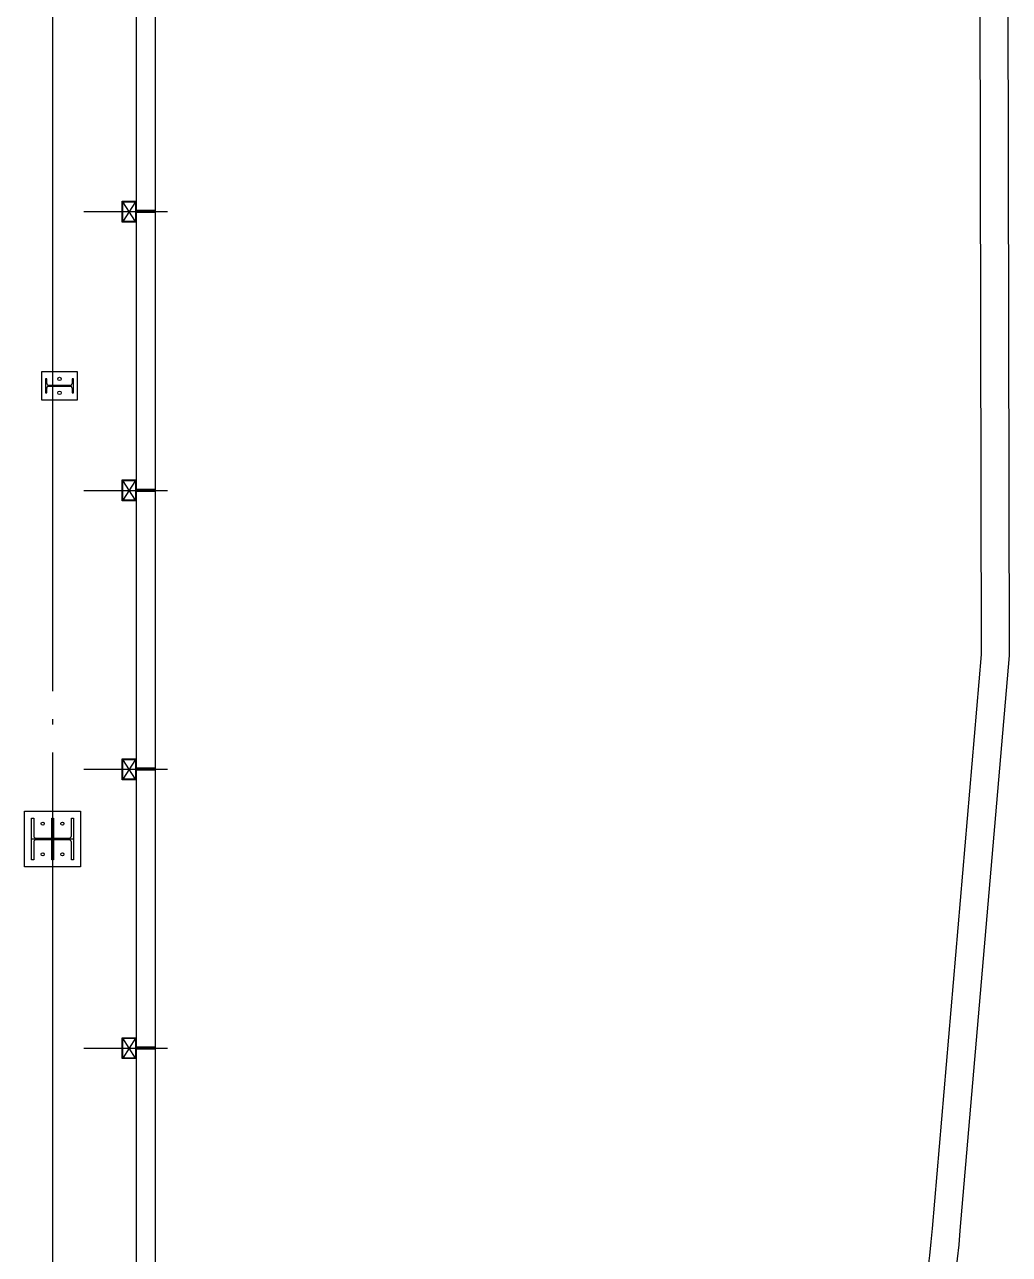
# Model space of a CAD drawing. Header units: millimetres. Extents: x -168200 to 672800, y -7409 to 118800.
# Drawn here: x 112300 to 119359, y 46420 to 55241 of the extents above; entities that cross this region are included whole.
import ezdxf

# ---------------------------------------------------------------- set-up
doc = ezdxf.new("R2010")
doc.units = ezdxf.units.MM
doc.header["$LTSCALE"] = 200
doc.linetypes.add('CEN-GAUN', pattern=[32.2, 30, -1, 0.2, -1])
doc.layers.add('1 BA', color=9, linetype='Continuous')
doc.layers.add('1 CEN', color=15, linetype='CEN-GAUN')

msp = doc.modelspace()

# ---------------------------------------------------------------- linework, layer by layer
at = {"layer": '1 BA'}
for p, q in [((113235, 56870), (113235, 42465)), ((113235, 56870), (113235, 40951.9)), ((113100, 56735), (113100, 42600)), ((119159.1, 50723.4), (119148.2, 56450.9)), ((119159.1, 50723.4), (119148.2, 56450.9)), ((119359.1, 50715.1), (119348.2, 56451)), ((112725, 53900), (113325, 53900)), ((112735, 53900), (113325, 53900)), ((113000, 53825), (113000, 53975)), ((113000, 53975), (113100, 53975)), ((113096, 53971), (113004, 53829)), ((113096, 53829), (113004, 53971)), ((113004, 53829), (113004, 53971)), ((113004, 53971), (113096, 53971)), ((113096, 53971), (113096, 53829)), ((113100, 53975), (113100, 53825)), ((113235, 53907.5), (113100, 53907.5)), ((113100, 53825), (113000, 53825)), ((113096, 53829), (113004, 53829)), ((113235, 53892.5), (113100, 53892.5)), ((112680, 52750), (112420, 52750)), ((112420, 52750), (112420, 52550)), ((112680, 52550), (112680, 52750)), ((112459, 52700), (112450, 52700)), ((112450, 52700), (112450, 52600)), ((112459, 52666), (112459, 52700)), ((112650, 52700), (112641, 52700)), ((112641, 52700), (112641, 52666)), ((112650, 52600), (112650, 52700)), ((112450, 52600), (112459, 52600)), ((112459, 52600), (112459, 52634)), ((112628, 52653), (112472, 52653)), ((112472, 52647), (112628, 52647)), ((112641, 52634), (112641, 52600)), ((112641, 52600), (112650, 52600)), ((112420, 52550), (112680, 52550)), ((113000, 51825), (113000, 51975)), ((113000, 51975), (113100, 51975)), ((113096, 51971), (113004, 51829)), ((113096, 51829), (113004, 51971)), ((113004, 51829), (113004, 51971)), ((113004, 51971), (113096, 51971)), ((113096, 51971), (113096, 51829)), ((113100, 51975), (113100, 51825)), ((112725, 51900), (113325, 51900)), ((112735, 51900), (113325, 51900)), ((112735, 51900), (113325, 51900)), ((113235, 51907.5), (113100, 51907.5)), ((113235, 51907.5), (113100, 51907.5)), ((113235, 51892.5), (113100, 51892.5)), ((113235, 51892.5), (113100, 51892.5)), ((113100, 51825), (113000, 51825)), ((113096, 51829), (113004, 51829)), ((118807.4, 46607.2), (119159.1, 50723.4)), ((118807.4, 46607.2), (119159.1, 50723.4)), ((119006.8, 46590.9), (119359.1, 50715.1)), ((113000, 49825), (113000, 49975)), ((113000, 49975), (113100, 49975)), ((113096, 49971), (113004, 49829)), ((113096, 49829), (113004, 49971)), ((113004, 49829), (113004, 49971)), ((113004, 49971), (113096, 49971)), ((113096, 49971), (113096, 49829)), ((113100, 49975), (113100, 49825)), ((112725, 49900), (113325, 49900)), ((112735, 49900), (113325, 49900)), ((113235, 49907.5), (113100, 49907.5)), ((113235, 49892.5), (113100, 49892.5)), ((113100, 49825), (113000, 49825)), ((113096, 49829), (113004, 49829)), ((112300, 49200), (112300, 49600)), ((112300, 49600), (112700, 49600)), ((112700, 49600), (112700, 49200)), ((112350, 49550), (112365, 49550)), ((112350, 49250), (112350, 49550)), ((112365, 49550), (112365, 49423)), ((112494, 49405), (112494, 49550)), ((112494, 49550), (112506, 49550)), ((112506, 49550), (112506, 49405)), ((112635, 49423), (112635, 49550)), ((112635, 49550), (112650, 49550)), ((112650, 49550), (112650, 49250)), ((112353, 49400), (112653, 49400)), ((112383, 49405), (112617, 49405)), ((112506, 49405), (112494, 49405)), ((112365, 49377), (112365, 49250)), ((112617, 49395), (112383, 49395)), ((112494, 49250), (112494, 49395)), ((112494, 49395), (112506, 49395)), ((112506, 49395), (112506, 49250)), ((112635, 49250), (112635, 49377)), ((112365, 49250), (112350, 49250)), ((112506, 49250), (112494, 49250)), ((112650, 49250), (112635, 49250)), ((112700, 49200), (112300, 49200)), ((112725, 47900), (113325, 47900)), ((112735, 47900), (113325, 47900)), ((112735, 47900), (113325, 47900)), ((113000, 47825), (113000, 47975)), ((113000, 47975), (113100, 47975)), ((113096, 47971), (113004, 47829)), ((113096, 47829), (113004, 47971)), ((113004, 47829), (113004, 47971)), ((113004, 47971), (113096, 47971)), ((113096, 47971), (113096, 47829)), ((113100, 47975), (113100, 47825)), ((113235, 47907.5), (113100, 47907.5)), ((113235, 47907.5), (113100, 47907.5)), ((113100, 47825), (113000, 47825)), ((113096, 47829), (113004, 47829)), ((113235, 47892.5), (113100, 47892.5)), ((113235, 47892.5), (113100, 47892.5))]:
    msp.add_line(p, q, dxfattribs=at)
for centre, radius in [((113215, 53900), 7.5), ((112550, 52700), 12), ((112550, 52600), 12), ((113215, 51900), 7.5), ((113215, 51900), 7.5), ((113215, 49900), 7.5), ((112429.5, 49510), 11), ((112570.5, 49510), 11), ((112429.5, 49290), 11), ((112570.5, 49290), 11), ((113215, 47900), 7.5), ((113215, 47900), 7.5)]:
    msp.add_circle(centre, radius, dxfattribs=at)
for centre, radius, start, end in [((113248.1, 53900), 15.1, 150.13717, 209.86283), ((112472, 52666), 13, 180.18413, 270.18413), ((112628, 52666), 13, 270.18413, 0.18413), ((112472, 52634), 13, 90.18413, 180.18413), ((112628, 52634), 13, 0.18413, 90.18413), ((113248.1, 51900), 15.1, 150.13717, 209.86283), ((113248.1, 51900), 15.1, 150.13717, 209.86283), ((113248.1, 49900), 15.1, 150.13717, 209.86283), ((112383, 49423), 18, 180, 270), ((112617, 49423), 18, 270, 0), ((112383, 49377), 18, 90, 180), ((112617, 49377), 18, 0, 90), ((113248.1, 47900), 15.1, 150.13717, 209.86283), ((113248.1, 47900), 15.1, 150.13717, 209.86283), ((113051.5, 47055.5), 5773.4, 294.8099, 355.54671), ((113051.5, 47055.5), 5773.4, 294.87379, 355.54671), ((113051.5, 47055.5), 5973.4, 294.8099, 355.53945)]:
    msp.add_arc(centre, radius, start, end, dxfattribs=at)
at = {"layer": '1 CEN'}
msp.add_line((112500, 95100), (112500, 32900), dxfattribs=at)
msp.add_line((112500, 95100), (112500, 32900), dxfattribs=at)

doc.saveas('drawing.dxf')
